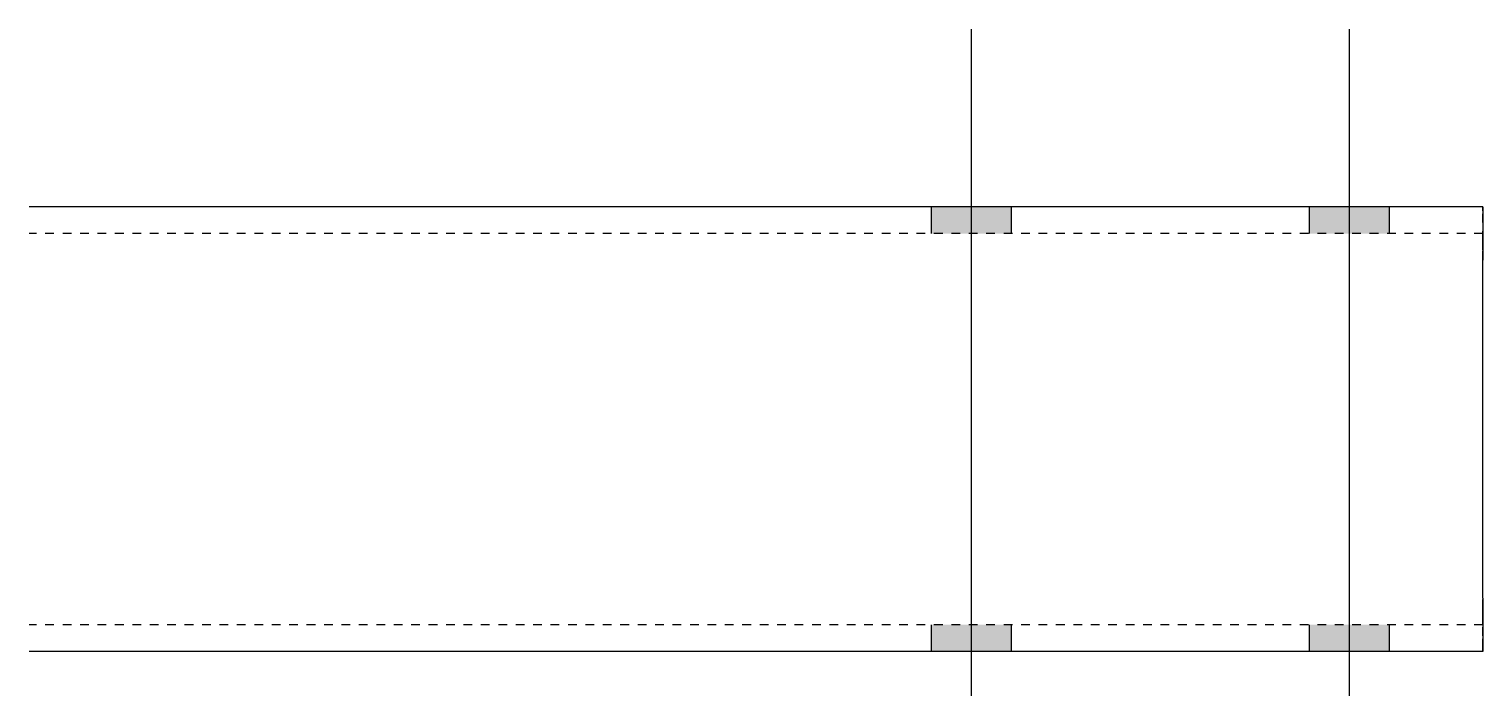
# Model space of a CAD drawing. Header units: millimetres. Extents: x 4 to 15352, y 4 to 217.
# Drawn here: x 15025.1 to 15352.2, y 6 to 156 of the extents above; entities that cross this region are included whole.
import ezdxf

# ---------------------------------------------------------------- set-up
doc = ezdxf.new("R2010")
doc.units = ezdxf.units.MM
doc.linetypes.add('DXK_LINE_DOT2', pattern=[3.9198, 1.9599, -1.9599])
doc.layers.add('STÅL', color=7, linetype='Continuous')

msp = doc.modelspace()

# ---------------------------------------------------------------- hatches: boundary and pattern name
at = {"layer": 'STÅL', "linetype": 'Continuous'}
for points in [[(15246.14, 116), (15228.14, 116), (15228.14, 110), (15246.14, 110)], [(15246.14, 116), (15228.14, 116), (15228.14, 110), (15246.14, 110)], [(15331.13, 116), (15313.13, 116), (15313.13, 110), (15331.13, 110)], [(15331.13, 116), (15313.13, 116), (15313.13, 110), (15331.13, 110)], [(15246.14, 22), (15228.14, 22), (15228.14, 16), (15246.14, 16)], [(15246.14, 22), (15228.14, 22), (15228.14, 16), (15246.14, 16)], [(15331.13, 22), (15313.13, 22), (15313.13, 16), (15331.13, 16)], [(15331.13, 22), (15313.13, 22), (15313.13, 16), (15331.13, 16)]]:
    msp.add_hatch(color=3, dxfattribs=at).paths.add_polyline_path(points)

# ---------------------------------------------------------------- linework, layer by layer
at = {"layer": 'STÅL', "color": 3, "linetype": 'Continuous'}
for p, q in [((15237.14, 6), (15237.14, 156)), ((15237.14, 6), (15237.14, 156)), ((15322.13, 6), (15322.13, 156)), ((15322.13, 6), (15322.13, 156)), ((15228.14, 110), (15228.14, 116)), ((15228.14, 110), (15228.14, 116)), ((15246.14, 110), (15246.14, 116)), ((15246.14, 110), (15246.14, 116)), ((15313.13, 110), (15313.13, 116)), ((15313.13, 110), (15313.13, 116)), ((15331.13, 110), (15331.13, 116)), ((15331.13, 110), (15331.13, 116)), ((15228.14, 16), (15228.14, 22)), ((15228.14, 16), (15228.14, 22)), ((15246.14, 16), (15246.14, 22)), ((15246.14, 16), (15246.14, 22)), ((15313.13, 16), (15313.13, 22)), ((15313.13, 16), (15313.13, 22)), ((15331.13, 16), (15331.13, 22)), ((15331.13, 16), (15331.13, 22))]:
    msp.add_line(p, q, dxfattribs=at)
at = {"layer": 'STÅL', "color": 2, "linetype": 'Continuous'}
for p, q in [((15352.16, 116), (15025.14, 116)), ((15352.16, 116), (15352.16, 115.09)), ((15352.16, 115.09), (15352.16, 112.49)), ((15352.16, 112.49), (15352.16, 108.59)), ((15352.16, 108.59), (15352.16, 104)), ((15352.16, 28), (15352.16, 104)), ((15352.16, 28), (15352.16, 23.41)), ((15352.16, 23.41), (15352.16, 19.51)), ((15352.16, 19.51), (15352.16, 16.91)), ((15352.16, 16.91), (15352.16, 16)), ((15352.16, 16), (15025.14, 16))]:
    msp.add_line(p, q, dxfattribs=at)
at = {"layer": 'STÅL', "color": 7, "linetype": 'DXK_LINE_DOT2'}
for p, q in [((15352.13, 115.09), (15352.14, 116)), ((15352.13, 112.49), (15352.13, 115.09)), ((15352.13, 108.59), (15352.13, 112.49)), ((15352.16, 110), (15025.14, 110)), ((15352.13, 108.24), (15352.13, 108.59)), ((15352.13, 104), (15352.13, 108.59)), ((15352.13, 106.3), (15352.13, 108.24)), ((15352.14, 109.54), (15352.14, 110)), ((15352.13, 108.59), (15352.14, 109.54)), ((15352.16, 109.54), (15352.16, 110)), ((15352.16, 108.59), (15352.16, 109.54)), ((15352.16, 106.3), (15352.16, 108.59)), ((15352.13, 25.7), (15352.13, 106.3)), ((15352.16, 25.7), (15352.16, 106.3)), ((15352.13, 25.7), (15352.13, 104)), ((15352.13, 25.7), (15352.13, 23.76)), ((15352.13, 23.41), (15352.13, 25.7)), ((15352.13, 23.76), (15352.14, 22.46)), ((15352.13, 19.51), (15352.13, 23.41)), ((15352.16, 23.76), (15352.16, 25.7)), ((15352.16, 22.46), (15352.16, 23.76)), ((15352.16, 22), (15025.14, 22)), ((15352.14, 22.46), (15352.14, 22)), ((15352.16, 22), (15352.16, 22.46)), ((15352.13, 16.91), (15352.13, 19.51)), ((15352.14, 16), (15352.13, 16.91))]:
    msp.add_line(p, q, dxfattribs=at)

doc.saveas('drawing.dxf')
